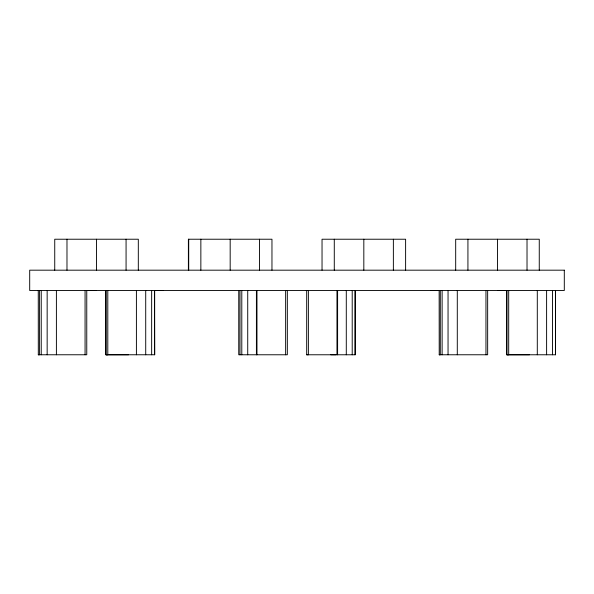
<?xml version="1.0" encoding="UTF-8"?>
<svg xmlns="http://www.w3.org/2000/svg" width="594" height="594" viewBox="0 0 594 594"><rect width="100%" height="100%" fill="white"/><g stroke="black" fill="none" stroke-linecap="round" stroke-linejoin="round"><path stroke-width="0.89" d="M154.67 290.481L154.655 354.774L154.485 290.481L163.35 290.488M555.539 354.774L555.553 290.481L555.539 354.774L506.585 354.774L506.585 290.488M529.492 354.767L507.001 354.774L507.001 290.488L508.694 290.481L508.694 354.767L507.001 354.774M128.601 354.767L106.111 354.774L106.111 290.488L107.804 290.481L107.804 354.767L106.111 354.774M306.682 290.488L308.375 290.488L308.375 354.774L306.682 354.774L306.682 290.488L306.259 290.488M430.65 290.488L440.295 290.481L440.295 354.767L439.218 354.774L487.652 354.767L487.652 290.481M38.306 354.774L39.412 354.767L39.412 290.481L38.261 290.481L38.306 354.774L86.761 354.767L86.761 290.481M86.501 290.481L96.525 290.488M497.475 290.488L507.395 290.481M154.67 354.767L105.695 354.774L105.695 290.488M306.682 354.774L355.257 354.774L355.257 290.488M330.843 354.767L335.914 354.774M439.152 290.481L439.218 354.774M552.539 290.481L552.539 354.767M546.606 290.481L546.614 354.767M539.263 270.181L539.263 239.226L455.687 239.226L455.687 270.181M537.295 290.481L537.295 354.767M527.019 239.226L527.019 270.181M497.475 239.226L497.475 270.181M485.959 290.481L485.959 354.767M467.931 239.226L467.931 270.181M457.291 290.481L457.291 354.767M448.047 290.481L448.047 354.767M442.122 290.481L442.122 354.767M405.613 270.181L405.613 239.226L322.037 239.226L322.037 270.181M393.369 239.226L393.369 270.181M363.825 239.226L363.825 270.181M355.056 290.488L355.056 354.774M352.212 290.488L352.212 354.774M346.287 290.488L346.287 354.774M337.6 290.488L337.6 354.774M336.976 290.488L336.976 354.774M334.281 239.226L334.281 270.181M287.333 290.488L287.333 354.774L238.751 354.774L238.751 290.488M285.64 290.488L285.64 354.774M271.963 270.181L271.963 239.226L188.387 239.226L188.387 270.181M259.496 239.226L259.496 270.181M256.964 290.488L256.964 354.774M256.415 290.488L256.415 354.774M247.728 290.488L247.728 354.774M241.795 290.488L241.795 354.774M239.976 290.488L239.976 354.774M230.175 239.226L230.175 270.181M200.854 239.226L200.854 270.181M188.714 239.226L188.714 270.181M151.648 290.481L151.648 354.767M145.716 290.481L145.723 354.767M138.313 270.181L138.313 239.226L54.737 239.226L54.737 270.181M136.405 290.481L136.405 354.767M126.069 239.226L126.069 270.181M96.525 239.226L96.525 270.181M85.068 290.481L85.068 354.767M66.981 239.226L66.981 270.181M56.4 290.481L56.4 354.767M47.156 290.481L47.156 354.767M41.231 290.481L41.231 354.767M564.3 270.181L29.7 270.181L29.7 290.488L564.3 290.488L564.3 270.181"/></g></svg>
